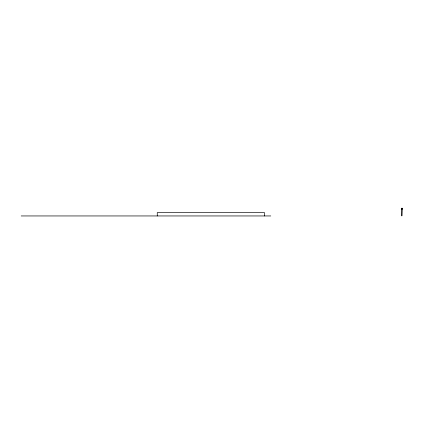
<?xml version="1.0" encoding="UTF-8"?>
<svg xmlns="http://www.w3.org/2000/svg" width="424" height="424" viewBox="0 0 424 424"><rect width="100%" height="100%" fill="white"/><g stroke="black" fill="none" stroke-linecap="round" stroke-linejoin="round"><path stroke-width="0.64" d="M401.846 209.297L401.539 208.847M401.512 208.852L401.984 208.539M402.021 209.286L402.296 208.884L401.963 208.544M21.2 215.948L270.766 215.948M264.481 215.948L264.481 212.599L157.262 212.599L157.262 215.948M401.984 208.147L401.857 215.948L401.989 208.147"/></g></svg>
